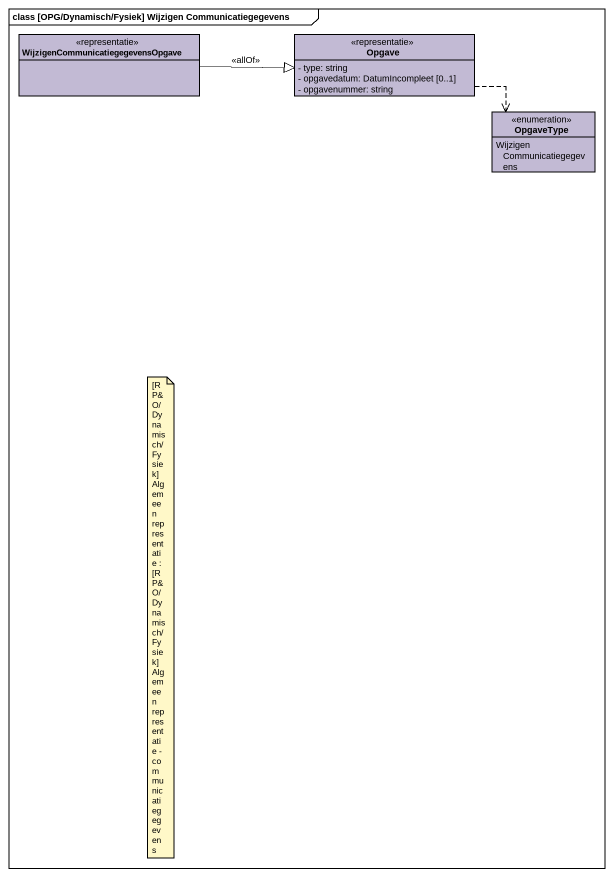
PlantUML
@startuml
mainframe class [OPG/Dynamisch/Fysiek] Wijzigen Communicatiegegevens
hide circle
hide empty members
skinparam classAttributeIconSize 0
class "WijzigenCommunicatiegegevensOpgave" as WijzigenCommunicatiegegevens <<representatie>> #C2BAD4
class Opgave <<representatie>> #C2BAD4 {
  - type: string
  - opgavedatum: DatumIncompleet [0..1]
  - opgavenummer: string
}
enum OpgaveType #C2BAD4 {
  WijzigenCommunicatiegegevens
}
WijzigenCommunicatiegegevens -right-|> Opgave : <<allOf>>
Opgave .right.> OpgaveType
note as N1
  [RP&O/Dynamisch/Fysiek] Algemeen representatie : [RP&O/Dynamisch/Fysiek] Algemeen representatie - communicatiegegevens
end note
@enduml
